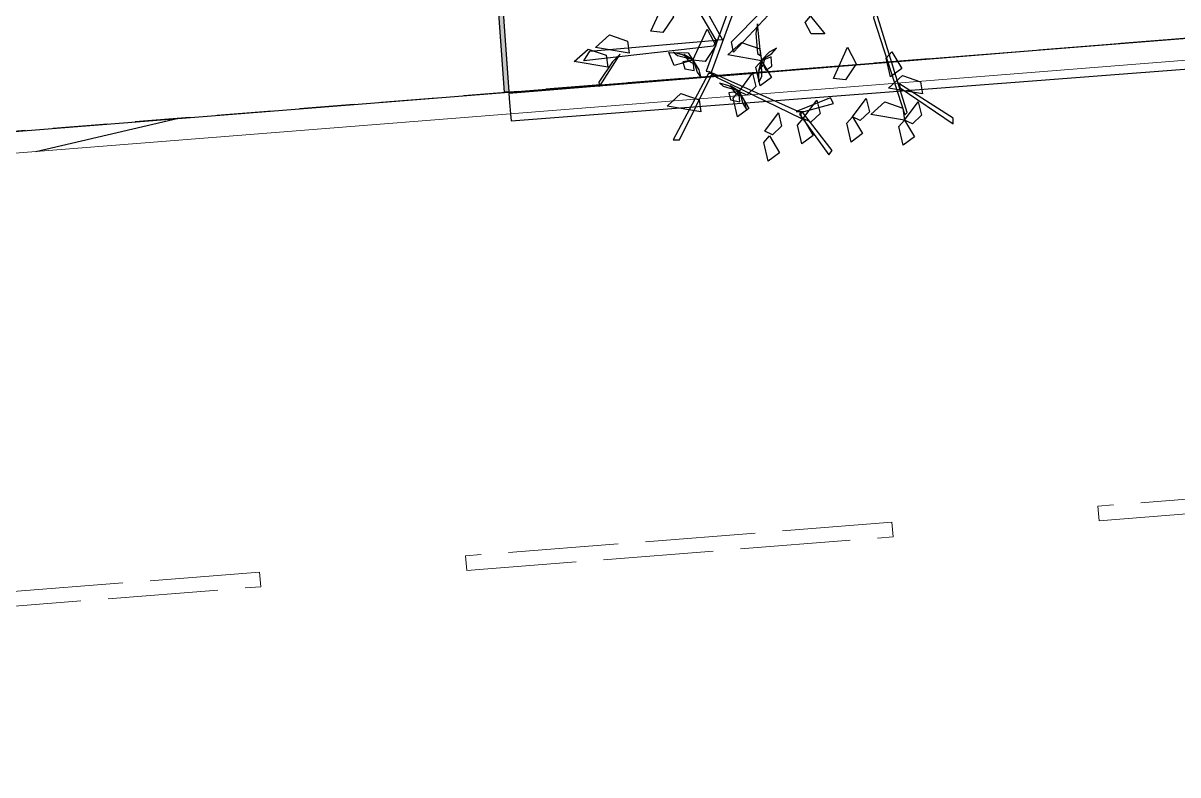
# Model space of a CAD drawing. Header units: metres. Extents: x 1851758 to 1852050, y 5187822 to 5188223.
# Drawn here: x 1851941.89 to 1851949.77, y 5187878.14 to 5187883.28 of the extents above; entities that cross this region are included whole.
import ezdxf

# ---------------------------------------------------------------- set-up
doc = ezdxf.new("R2010")
doc.units = ezdxf.units.M
doc.header["$LTSCALE"] = 2.5
doc.linetypes.add('L16', pattern=[0.375, 0.3, -0.075])
doc.linetypes.add('L8', pattern=[0.225, 0.15, -0.075])
for name, color, linetype in [('PFM_VRD ET 2D', 7, 'CONTINUOUS'), ('PRO_VOI', 7, 'CONTINUOUS'), ('PRO_VOI_PLANCHETTES', 232, 'CONTINUOUS'), ('PRO_VOI_VEG', 81, 'CONTINUOUS')]:
    doc.layers.add(name, color=color, linetype=linetype)
for name, color, linetype, lineweight in [('PRO_PAR_TXT', 157, 'CONTINUOUS', 20), ('SIH', 252, 'L16', 18), ('VOI', 251, 'CONTINUOUS', 20)]:
    doc.layers.add(name, color=color, linetype=linetype, lineweight=lineweight)

# ---------------------------------------------------------------- blocks, each defined once
blk = doc.blocks.new('arbre4')
at = {"layer": 'PRO_VOI_VEG', "color": 42, "linetype": 'ByBlock', "lineweight": -2, "extrusion": (0.467607, -0.569947, 0.67565), "elevation": 4.144, "flags": 128}
blk.add_lwpolyline([(-3.207, 2.373), (-2.822, 4.748), (-2.725, 4.589), (-3.141, 2.294), (-3.207, 2.373)], close=True, dxfattribs=at)
at = {"layer": 'PRO_VOI_VEG', "color": 42, "linetype": 'ByBlock', "lineweight": -2, "extrusion": (0.117148, 0.690201, 0.714072), "elevation": 0.942, "flags": 128}
blk.add_lwpolyline([(-0.352, 3.862), (0.759, 5.841), (0.799, 5.653), (-0.316, 3.761), (-0.352, 3.862)], close=True, dxfattribs=at)
at = {"layer": 'PRO_VOI_VEG', "linetype": 'ByBlock', "lineweight": -2, "extrusion": (0.372929, 2.33268e-10, 0.92786), "elevation": 2.944, "flags": 128}
blk.add_lwpolyline([(-2.962, 3.81), (-2.554, 3.565), (-2.789, 3.459), (-2.993, 3.634), (-2.962, 3.81)], close=True, dxfattribs=at)
at = {"layer": 'PRO_VOI_VEG', "color": 42, "linetype": 'ByBlock', "lineweight": -2, "extrusion": (0.61949, 0.103981, 0.778087), "elevation": 2.246, "flags": 128}
for points in [[(-2.291, 3.944), (-3.231, 4.762), (-3.263, 4.674), (-2.34, 3.873), (-2.291, 3.944)], [(-2.924, 4.53), (-2.685, 6.8), (-2.578, 6.659), (-2.854, 4.46), (-2.924, 4.53)]]:
    blk.add_lwpolyline(points, close=True, dxfattribs=at)
at = {"layer": 'PRO_VOI_VEG', "linetype": 'ByBlock', "lineweight": -2, "extrusion": (-0.095442, 0.360509, 0.92786), "flags": 128}
for points, elevation in [([(3.491, 4.37), (3.899, 4.126), (3.664, 4.019), (3.46, 4.195), (3.491, 4.37)], 4.378), ([(3.83, 4.449), (4.238, 4.204), (4.003, 4.098), (3.799, 4.273), (3.83, 4.449)], 4.346), ([(1.823, 4.479), (2.231, 4.234), (1.996, 4.128), (1.792, 4.304), (1.823, 4.479)], 2.773), ([(2.837, 5.374), (3.245, 5.129), (3.01, 5.023), (2.806, 5.198), (2.837, 5.374)], 3.975), ([(-0.096, 6.094), (0.312, 5.85), (0.077, 5.743), (-0.127, 5.919), (-0.096, 6.094)], 3.685), ([(0.252, 6.332), (0.66, 6.088), (0.425, 5.981), (0.221, 6.157), (0.252, 6.332)], 3.589)]:
    blk.add_lwpolyline(points, close=True, dxfattribs=dict(at, elevation=elevation))
at = {"layer": 'PRO_VOI_VEG', "linetype": 'ByBlock', "lineweight": -2, "extrusion": (0.372929, 1.77872e-09, 0.92786), "elevation": 5.078, "flags": 128}
blk.add_lwpolyline([(-3.401, 4.084), (-2.993, 3.84), (-3.228, 3.733), (-3.432, 3.909), (-3.401, 4.084)], close=True, dxfattribs=at)
at = {"layer": 'PRO_VOI_VEG', "color": 42, "linetype": 'ByBlock', "lineweight": -2, "extrusion": (0.124848, 0.849428, 0.512724), "elevation": -0.439, "flags": 128}
blk.add_lwpolyline([(0.548, 5.535), (0.506, 6.08), (0.46, 6.135), (0.535, 5.285), (0.548, 5.535)], close=True, dxfattribs=at)
at = {"layer": 'PRO_VOI_VEG', "linetype": 'ByBlock', "lineweight": -2, "extrusion": (-4.92671e-09, -0.654654, 0.755929), "elevation": 5.4, "flags": 128}
blk.add_lwpolyline([(-0.246, 0.799), (-0.073, 0.457), (-0.26, 0.481), (-0.327, 0.69), (-0.246, 0.799)], close=True, dxfattribs=at)
at = {"layer": 'PRO_VOI_VEG', "color": 42, "linetype": 'ByBlock', "lineweight": -2, "extrusion": (-0.69055, 0.517001, 0.505816), "elevation": 0.727, "flags": 128}
for points in [[(2.059, 5.783), (2.949, 7.896), (2.906, 7.911), (1.941, 5.697), (2.059, 5.783)], [(2.673, 7.397), (2.701, 9.126), (2.638, 9.049), (2.632, 7.312), (2.673, 7.397)]]:
    blk.add_lwpolyline(points, close=True, dxfattribs=at)
at = {"layer": 'PRO_VOI_VEG', "color": 42, "linetype": 'ByBlock', "lineweight": -2, "extrusion": (0.750363, 0.284537, 0.596652), "elevation": 0.241, "flags": 128}
blk.add_lwpolyline([(-2.056, 6.994), (-2.227, 7.474), (-2.284, 7.506), (-2.008, 6.761), (-2.056, 6.994)], close=True, dxfattribs=at)
at = {"layer": 'PRO_VOI_VEG', "linetype": 'ByBlock', "lineweight": -2, "extrusion": (9.90252e-10, -0.872729, 0.488205), "elevation": 5.217, "flags": 128}
blk.add_lwpolyline([(-1.896, 2.359), (-2.158, 2.253), (-2.214, 2.629), (-1.953, 2.571), (-1.896, 2.359)], close=True, dxfattribs=at)
at = {"layer": 'PRO_VOI_VEG', "color": 6, "linetype": 'ByBlock', "lineweight": -2, "extrusion": (-0.395699, -0.90346, 0.164872), "elevation": 4.58, "flags": 128}
blk.add_lwpolyline([(-0.37, 3.918), (-0.592, 3.811), (-0.663, 3.99), (-0.537, 4.044), (-0.37, 3.918)], close=True, dxfattribs=at)
at = {"layer": 'PRO_VOI_VEG', "color": 6, "linetype": 'ByBlock', "lineweight": -2, "extrusion": (-0.609521, -0.624612, 0.488205), "elevation": 5.528, "flags": 128}
blk.add_lwpolyline([(1.019, 2.184), (0.926, 1.97), (1.008, 1.853), (1.119, 1.985), (1.019, 2.184)], close=True, dxfattribs=at)
at = {"layer": 'PRO_VOI_VEG', "color": 6, "linetype": 'ByBlock', "lineweight": -2, "extrusion": (0.693632, 0.710806, 0.116747), "elevation": -3.189, "flags": 128}
blk.add_lwpolyline([(-1.026, 5.026), (-0.874, 5.251), (-0.978, 5.466), (-1.067, 5.312), (-1.026, 5.026)], close=True, dxfattribs=at)
at = {"layer": 'PRO_VOI_VEG', "color": 6, "linetype": 'ByBlock', "lineweight": -2, "extrusion": (-0.955509, -0.253047, 0.151559), "elevation": 3.362, "flags": 128}
blk.add_lwpolyline([(2.819, 4.132), (2.976, 4.086), (3.067, 4.242), (2.955, 4.325), (2.819, 4.132)], close=True, dxfattribs=at)
at = {"layer": 'PRO_VOI_VEG', "color": 6, "linetype": 'ByBlock', "lineweight": -2, "extrusion": (-0.869419, 0.480084, 0.116747), "elevation": 0.026, "flags": 128}
blk.add_lwpolyline([(3.509, 7.383), (3.66, 7.608), (3.557, 7.823), (3.468, 7.669), (3.509, 7.383)], close=True, dxfattribs=at)
at = {"layer": 'PRO_VOI_VEG', "color": 6, "linetype": 'ByBlock', "lineweight": -2, "extrusion": (0.763992, -0.421868, 0.488205), "elevation": 4.308, "flags": 128}
blk.add_lwpolyline([(-3.516, 5.979), (-3.609, 5.765), (-3.527, 5.648), (-3.416, 5.78), (-3.516, 5.979)], close=True, dxfattribs=at)
at = {"layer": 'PRO_VOI_VEG', "color": 6, "linetype": 'ByBlock', "lineweight": -2, "extrusion": (0.497589, -0.85407, 0.151559), "elevation": 3.598, "flags": 128}
blk.add_lwpolyline([(-2.57, 6.844), (-2.413, 6.798), (-2.323, 6.954), (-2.435, 7.036), (-2.57, 6.844)], close=True, dxfattribs=at)
at = {"layer": 'PRO_VOI_VEG', "linetype": 'ByBlock', "lineweight": -2, "extrusion": (0.372929, -1.31216e-09, 0.92786), "elevation": 5.783, "flags": 128}
blk.add_lwpolyline([(-3.805, 2.331), (-3.397, 2.086), (-3.632, 1.98), (-3.836, 2.156), (-3.805, 2.331)], close=True, dxfattribs=at)
at = {"layer": 'PRO_VOI_VEG', "color": 42, "linetype": 'ByBlock', "lineweight": -2, "extrusion": (0.777245, 0.333464, 0.533566), "elevation": -0.001, "flags": 128}
blk.add_lwpolyline([(-2.638, 5.589), (-3.215, 7.18), (-3.253, 7.032), (-2.663, 5.507), (-2.638, 5.589)], close=True, dxfattribs=at)
at = {"layer": 'PRO_VOI_VEG', "color": 42, "linetype": 'ByBlock', "lineweight": -2, "extrusion": (-0.337138, 0.359844, 0.869971), "elevation": 3.313, "flags": 128}
blk.add_lwpolyline([(3.659, 3.713), (3.303, 5.115), (3.25, 5.052), (3.68, 3.544), (3.659, 3.713)], close=True, dxfattribs=at)
at = {"layer": 'PRO_VOI_VEG', "linetype": 'ByBlock', "lineweight": -2, "extrusion": (0.843665, 0.223353, 0.488205), "flags": 128}
for points, elevation in [([(-3.122, 7.28), (-3.384, 7.174), (-3.44, 7.551), (-3.179, 7.493), (-3.122, 7.28)], 1.983), ([(-3.599, 5.019), (-3.861, 4.913), (-3.917, 5.289), (-3.656, 5.231), (-3.599, 5.019)], 2.688), ([(-3.415, 5.673), (-3.678, 5.567), (-3.734, 5.943), (-3.473, 5.885), (-3.415, 5.673)], 0.591), ([(-4.055, 5.725), (-4.318, 5.619), (-4.374, 5.995), (-4.113, 5.938), (-4.055, 5.725)], 1.425), ([(-4.258, 6.596), (-4.52, 6.49), (-4.576, 6.866), (-4.315, 6.809), (-4.258, 6.596)], 2.65), ([(-4.127, 5.579), (-4.389, 5.473), (-4.445, 5.849), (-4.184, 5.791), (-4.127, 5.579)], 0.759), ([(-4.537, 6.513), (-4.799, 6.407), (-4.855, 6.783), (-4.594, 6.726), (-4.537, 6.513)], 3.355)]:
    blk.add_lwpolyline(points, close=True, dxfattribs=dict(at, elevation=elevation))
at = {"layer": 'PRO_VOI_VEG', "color": 6, "linetype": 'ByBlock', "lineweight": -2, "extrusion": (0.976083, -0.141702, 0.164872), "elevation": 0.758, "flags": 128}
blk.add_lwpolyline([(-3.585, 7.311), (-3.807, 7.204), (-3.877, 7.383), (-3.752, 7.437), (-3.585, 7.311)], close=True, dxfattribs=at)
at = {"layer": 'PRO_VOI_VEG', "color": 6, "linetype": 'ByBlock', "lineweight": -2, "extrusion": (-0.424212, -0.890428, 0.164872), "elevation": 4.868, "flags": 128}
blk.add_lwpolyline([(0.492, 4.512), (0.27, 4.405), (0.2, 4.585), (0.326, 4.639), (0.492, 4.512)], close=True, dxfattribs=at)
at = {"layer": 'PRO_VOI_VEG', "linetype": 'ByBlock', "lineweight": -2, "extrusion": (0.632852, 0.167542, 0.755929), "flags": 128}
for points, elevation in [([(-3.415, 5.726), (-3.242, 5.384), (-3.429, 5.408), (-3.497, 5.617), (-3.415, 5.726)], 3.17), ([(-4.055, 4.899), (-3.882, 4.557), (-4.069, 4.581), (-4.137, 4.789), (-4.055, 4.899)], 3.287), ([(-4.043, 7.246), (-3.87, 6.903), (-4.057, 6.928), (-4.125, 7.136), (-4.043, 7.246)], 5.154), ([(-4.258, 4.412), (-4.085, 4.07), (-4.272, 4.094), (-4.339, 4.303), (-4.258, 4.412)], 3.709), ([(-4.537, 4.984), (-4.364, 4.641), (-4.551, 4.666), (-4.619, 4.874), (-4.537, 4.984)], 5.37)]:
    blk.add_lwpolyline(points, close=True, dxfattribs=dict(at, elevation=elevation))
at = {"layer": 'PRO_VOI_VEG', "color": 6, "linetype": 'ByBlock', "lineweight": -2, "extrusion": (-0.629064, -0.604925, 0.488205), "elevation": 5.725, "flags": 128}
blk.add_lwpolyline([(1.891, 2.801), (1.799, 2.587), (1.88, 2.47), (1.991, 2.601), (1.891, 2.801)], close=True, dxfattribs=at)
at = {"layer": 'PRO_VOI_VEG', "color": 6, "linetype": 'ByBlock', "lineweight": -2, "extrusion": (0.715872, 0.688402, 0.116747), "elevation": -2.986, "flags": 128}
blk.add_lwpolyline([(-1.899, 5.64), (-1.747, 5.866), (-1.85, 6.08), (-1.939, 5.926), (-1.899, 5.64)], close=True, dxfattribs=at)
at = {"layer": 'PRO_VOI_VEG', "color": 6, "linetype": 'ByBlock', "lineweight": -2, "extrusion": (-0.963068, -0.222551, 0.151559), "elevation": 2.906, "flags": 128}
blk.add_lwpolyline([(3.501, 4.843), (3.658, 4.797), (3.749, 4.953), (3.637, 5.036), (3.501, 4.843)], close=True, dxfattribs=at)
at = {"layer": 'PRO_VOI_VEG', "color": 42, "linetype": 'ByBlock', "lineweight": -2, "extrusion": (0.11427, 0.52295, 0.844669), "elevation": 2.267, "flags": 128}
blk.add_lwpolyline([(-0.47, 6.434), (-0.855, 6.242), (-0.804, 6.153), (-0.365, 6.448), (-0.47, 6.434)], close=True, dxfattribs=at)
at = {"layer": 'PRO_VOI_VEG', "color": 42, "linetype": 'ByBlock', "lineweight": -2, "extrusion": (-0.429529, 0.712039, 0.555433), "elevation": 0.168, "flags": 128}
blk.add_lwpolyline([(2.631, 6.333), (2.631, 7.573), (2.558, 7.532), (2.58, 6.344), (2.631, 6.333)], close=True, dxfattribs=at)
blk = doc.blocks.new('*U115')
at = {"layer": 'PRO_PAR_TXT', "color": 157}
for points in [[(-2.6905, 5.213), (0, 0)], [(-0.2244, 0.6311), (-0.3844, 0.5485)], [(-0.2244, 0.6311), (0, 0), (-0.3844, 0.5485)]]:
    blk.add_lwpolyline(points, dxfattribs=at)
blk.add_solid([(0, 0), (-0.3844, 0.5485), (-0.2244, 0.6311)], dxfattribs=at)

msp = doc.modelspace()

# ---------------------------------------------------------------- hatches: boundary and pattern name
at = {"layer": 'PRO_VOI_PLANCHETTES'}
h = msp.add_hatch(color=256, dxfattribs=at)
h.dxf.hatch_style = 1
h.paths.add_polyline_path([(1851945.1716, 5187882.8041), (1851944.9711, 5187885.6245), (1851945.001, 5187885.6266), (1851945.2015, 5187882.8065)])

# ---------------------------------------------------------------- linework, layer by layer
at = {"layer": 'PFM_VRD ET 2D', "flags": 128}
msp.add_lwpolyline([(1851933.2548, 5187881.6676), (1851936.7512, 5187881.9442), (1851936.9863, 5187881.9627), (1851937.2413, 5187881.9839), (1851937.6484, 5187882.0571), (1851937.237, 5187882.173), (1851937.2334, 5187882.1735), (1851937.2554, 5187882.1743), (1851938.7579, 5187882.2251), (1851940.1933, 5187882.3409), (1851940.9411, 5187882.4341), (1851941.7126, 5187882.5269), (1851945.2017, 5187882.8046), (1851950.0318, 5187883.1903), (1851945.2023, 5187882.7965), (1851945.2072, 5187882.7349), (1851945.2133, 5187882.6581), (1851945.2172, 5187882.609), (1851953.847, 5187883.2712)], dxfattribs=at)
at = {"layer": 'PRO_VOI', "flags": 128}
msp.add_lwpolyline([(1851941.973, 5187882.4007), (1851942.947, 5187882.6274)], dxfattribs=at)
at = {"layer": 'PRO_VOI_PLANCHETTES', "flags": 128}
msp.add_lwpolyline([(1851945.1716, 5187882.8041), (1851944.9711, 5187885.6245), (1851945.001, 5187885.6266), (1851945.2015, 5187882.8065)], close=True, dxfattribs=at)
at = {"layer": 'SIH'}
for points in [[(1851949.2311, 5187879.8794), (1851952.1421, 5187880.1086), (1851952.1342, 5187880.2083), (1851949.2232, 5187879.9791)], [(1851944.9144, 5187879.5396), (1851947.8254, 5187879.7688), (1851947.8176, 5187879.8685), (1851944.9066, 5187879.6393)], [(1851940.5978, 5187879.1998), (1851943.5088, 5187879.4289), (1851943.5009, 5187879.5286), (1851940.5899, 5187879.2995)]]:
    msp.add_lwpolyline(points, close=True, dxfattribs=at)
at = {"layer": 'VOI', "linetype": 'L8', "flags": 128}
msp.add_lwpolyline([(1851976.6693, 5187885.3047), (1851970.013, 5187884.7629), (1851956.2715, 5187883.692), (1851953.8325, 5187883.4922), (1851936.7382, 5187882.1342), (1851919.7918, 5187880.7585), (1851910.7776, 5187880.0076), (1851904.8873, 5187879.5294), (1851887.0287, 5187878.0595), (1851868.9293, 5187876.6098), (1851862.6631, 5187876.1318), (1851857.1947, 5187875.6892), (1851855.6144, 5187875.5574)], dxfattribs=at)
at = {"layer": 'VOI', "flags": 128}
msp.add_lwpolyline([(1851976.6794, 5187885.1588), (1851970.0249, 5187884.6145), (1851956.2833, 5187883.5436), (1851953.8444, 5187883.3438), (1851936.7502, 5187881.9858), (1851919.804, 5187880.6102), (1851910.7898, 5187879.8592), (1851904.8994, 5187879.381), (1851887.0408, 5187877.9111), (1851868.9409, 5187876.4614), (1851862.6748, 5187875.9834), (1851857.2069, 5187875.5408), (1851855.6268, 5187875.409)], dxfattribs=at)

# ---------------------------------------------------------------- block references
at = {"layer": 'PRO_PAR_TXT', "xscale": 2.5, "yscale": 2.5, "zscale": 2.5, "rotation": 184.6407949729945}
msp.add_blockref('*U115', (1851935.4665, 5187883.4418), dxfattribs=at)
at = {"layer": 'PRO_VOI_VEG', "xscale": 0.5, "yscale": 0.5, "zscale": 0.5, "rotation": 4.640794973699927}
msp.add_blockref('arbre4', (1851947.2664, 5187884.7951), dxfattribs=at)

doc.saveas('drawing.dxf')
